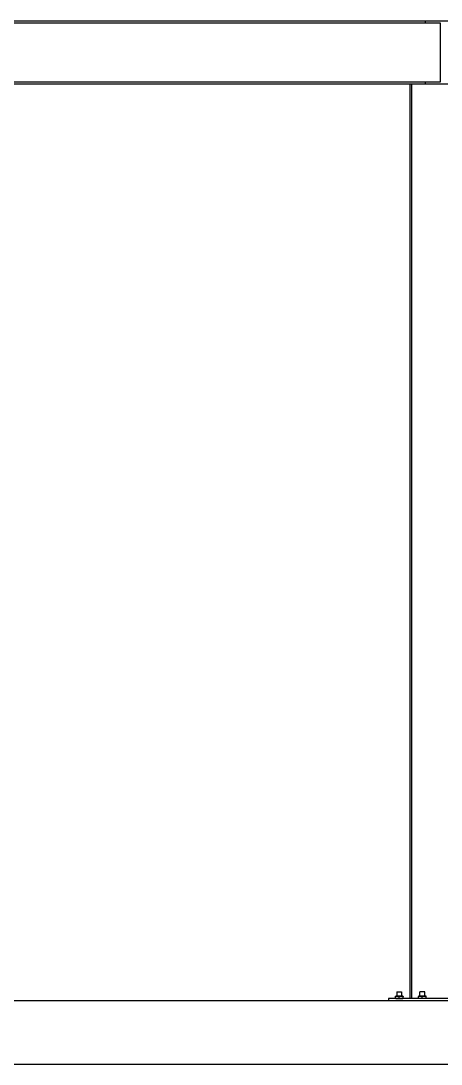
# Model space of a CAD drawing. Header units: millimetres. Extents: x -312439 to 477422, y -331570 to 212570.
# Drawn here: x 363404 to 365395, y 200380 to 205315 of the extents above; entities that cross this region are included whole.
import ezdxf

# ---------------------------------------------------------------- set-up
doc = ezdxf.new("R2010")
doc.units = ezdxf.units.MM

msp = doc.modelspace()

# ---------------------------------------------------------------- linework, layer by layer
at = {"color": 1, "linetype": 'Continuous', "extrusion": (-1.05669e-32, 1.07679e-31, -1)}
msp.add_line((357294.798, 205315.374, 0), (368194.798, 205315.374, 0), dxfattribs=at)
at = {"color": 1, "linetype": 'Continuous', "extrusion": (0, 1, 0)}
for p, q in [((362674.798, 205305.374, 0), (365389.798, 205305.374, 0)), ((365319.798, 205315.374, 0), (365319.798, 205305.374, 0)), ((365389.798, 205305.374, 0), (365389.798, 205025.374, 0)), ((367835.172, 205015.374, 0), (358286.418, 205015.374, 0)), ((365389.798, 205025.374, 0), (362674.798, 205025.374, 0)), ((365246.114, 205015.374, 0), (365246.114, 200690.452, 0)), ((365256.114, 200690.452, 0), (365256.114, 205015.374, 0)), ((365319.798, 205025.374, 0), (365319.798, 205015.374, 0)), ((365185.497, 200721.707, 0), (365207.717, 200721.707, 0)), ((365185.497, 200721.707, 0), (365185.497, 200702.452, 0)), ((365207.717, 200721.707, 0), (365207.717, 200702.452, 0)), ((365316.732, 200721.707, 0), (365294.512, 200721.707, 0)), ((365294.512, 200702.452, 0), (365294.512, 200721.707, 0)), ((365316.732, 200702.452, 0), (365316.732, 200721.707, 0)), ((365646.114, 200690.452, 0), (365146.114, 200690.452, 0)), ((365146.114, 200690.452, 0), (365146.114, 200680.452, 0)), ((365178.854, 200702.452, 0), (365214.361, 200702.452, 0)), ((365178.854, 200692.037, 0), (365178.854, 200700.866, 0)), ((365196.607, 200692.037, 0), (365196.607, 200700.866, 0)), ((365214.361, 200692.037, 0), (365214.361, 200700.866, 0)), ((365323.375, 200702.452, 0), (365287.868, 200702.452, 0)), ((365287.868, 200692.037, 0), (365287.868, 200700.866, 0)), ((365305.622, 200692.037, 0), (365305.622, 200700.866, 0)), ((365323.375, 200692.037, 0), (365323.375, 200700.866, 0))]:
    msp.add_line(p, q, dxfattribs=at)
at = {"color": 1, "linetype": 'Continuous', "extrusion": (-6.76207e-33, 2.63757e-32, -1)}
for p, q in [((368414.798, 200680.452, 0), (357124.798, 200680.452, 0)), ((357124.798, 200380.452, 0), (368944.798, 200380.452, 0))]:
    msp.add_line(p, q, dxfattribs=at)
at = {"color": 1, "linetype": 'Continuous'}
for points, weights in [([(365178.854, 200700.866, 0), (365178.854, 200702.452, 0), (365178.854, 200702.452, 0)], [1, 1.03795484931, 1]), ([(365187.73, 200702.452, 0), (365183.611, 200702.452, 0), (365178.854, 200700.866, 0)], [1, 1.03795484931, 1]), ([(365178.854, 200690.452, 0), (365178.854, 200690.452, 0), (365178.854, 200692.037, 0)], [1, 1.03795484931, 1]), ([(365178.854, 200692.037, 0), (365183.611, 200690.452, 0), (365187.73, 200690.452, 0)], [1, 1.0379548493, 1]), ([(365196.607, 200700.866, 0), (365191.85, 200702.452, 0), (365187.73, 200702.452, 0)], [1, 1.0379548493, 1]), ([(365187.73, 200690.452, 0), (365191.85, 200690.452, 0), (365196.607, 200692.037, 0)], [1, 1.0379548493, 1]), ([(365205.484, 200702.452, 0), (365201.364, 200702.452, 0), (365196.607, 200700.866, 0)], [1, 1.0379548493, 1]), ([(365196.607, 200692.037, 0), (365201.364, 200690.452, 0), (365205.484, 200690.452, 0)], [1, 1.0379548493, 1]), ([(365214.361, 200700.866, 0), (365209.604, 200702.452, 0), (365205.484, 200702.452, 0)], [1, 1.0379548493, 1]), ([(365205.484, 200690.452, 0), (365209.604, 200690.452, 0), (365214.361, 200692.037, 0)], [1, 1.0379548493, 1]), ([(365214.361, 200702.452, 0), (365214.361, 200702.452, 0), (365214.361, 200700.866, 0)], [1, 1.03795484931, 1]), ([(365214.361, 200692.037, 0), (365214.361, 200690.452, 0), (365214.361, 200690.452, 0)], [1, 1.03795484931, 1]), ([(365287.868, 200702.452, 0), (365287.868, 200702.452, 0), (365287.868, 200700.866, 0)], [1, 1.03795484931, 1]), ([(365287.868, 200700.866, 0), (365292.625, 200702.452, 0), (365296.745, 200702.452, 0)], [1, 1.0379548493, 1]), ([(365287.868, 200692.037, 0), (365287.868, 200690.452, 0), (365287.868, 200690.452, 0)], [1, 1.03795484931, 1]), ([(365296.745, 200690.452, 0), (365292.625, 200690.452, 0), (365287.868, 200692.037, 0)], [1, 1.0379548493, 1]), ([(365296.745, 200702.452, 0), (365300.865, 200702.452, 0), (365305.622, 200700.866, 0)], [1, 1.0379548493, 1]), ([(365305.622, 200692.037, 0), (365300.865, 200690.452, 0), (365296.745, 200690.452, 0)], [1, 1.0379548493, 1]), ([(365305.622, 200700.866, 0), (365310.379, 200702.452, 0), (365314.498, 200702.452, 0)], [1, 1.0379548493, 1]), ([(365314.498, 200690.452, 0), (365310.379, 200690.452, 0), (365305.622, 200692.037, 0)], [1, 1.0379548493, 1]), ([(365314.498, 200702.452, 0), (365318.618, 200702.452, 0), (365323.375, 200700.866, 0)], [1, 1.03795484931, 1]), ([(365323.375, 200692.037, 0), (365318.618, 200690.452, 0), (365314.498, 200690.452, 0)], [1, 1.0379548493, 1]), ([(365323.375, 200700.866, 0), (365323.375, 200702.452, 0), (365323.375, 200702.452, 0)], [1, 1.03795484931, 1]), ([(365323.375, 200690.452, 0), (365323.375, 200690.452, 0), (365323.375, 200692.037, 0)], [1, 1.03795484931, 1])]:
    msp.add_rational_spline(points, weights, degree=2, dxfattribs=at)

doc.saveas('drawing.dxf')
